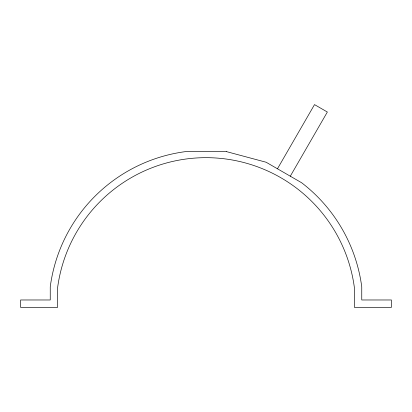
<?xml version="1.0" encoding="UTF-8"?>
<svg xmlns="http://www.w3.org/2000/svg" width="412" height="412" viewBox="0 0 412 412"><rect width="100%" height="100%" fill="white"/><g stroke="black" fill="none" stroke-linecap="round" stroke-linejoin="round"><path stroke-width="0.62" d="M277.461 168.791L314.516 104.612L327.349 112.023L290.295 176.202M226.507 151.626L185.493 151.626A157.101 157.101 0 0 0 50.243 286.881L50.243 299.977L20.6 299.977L20.6 307.388L57.587 307.388L57.587 287.849A149.69 149.69 0 0 1 354.413 287.849L354.413 307.388L391.4 307.388L391.4 299.977L361.757 299.977L361.757 286.881A157.101 157.101 0 0 0 301.636 182.748L266.121 162.24L226.507 151.626"/></g></svg>
